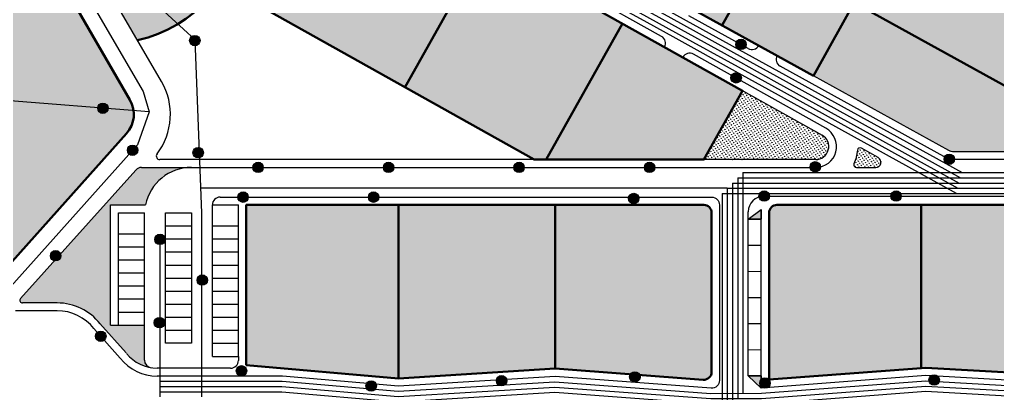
# Model space of a CAD drawing. Header units: millimetres. Extents: x 366 to 1555, y 702 to 1543.
# Drawn here: x 1040.7 to 1227.9, y 841.7 to 913.3 of the extents above; entities that cross this region are included whole.
import ezdxf

# ---------------------------------------------------------------- set-up
doc = ezdxf.new("R2010")
doc.units = ezdxf.units.MM
for name, color, linetype in [('4_zona 30', 252, 'Continuous'), ('4L - Parcheggi', 4, 'Continuous'), ('4L - Parco', 3, 'Continuous'), ('4L - Strade', 10, 'Continuous')]:
    doc.layers.add(name, color=color, linetype=linetype)
for name, color, linetype, lineweight in [('4L - Lotti', 7, 'Continuous', 50), ('6_ACQUEDOTTO', 152, 'Continuous', 30), ('6_FOGNATURA', 1, 'Continuous', 30), ('6_GAS', 210, 'Continuous', 30), ('6_ILLUMINAZIONE', 2, 'Continuous', 30), ('6_LOTTO RETINO', 254, 'Continuous', 30), ('6_RETE ELETTRICA', 2, 'Continuous', 30), ('6_TELEFONO', 94, 'Continuous', 30)]:
    doc.layers.add(name, color=color, linetype=linetype, lineweight=lineweight)
pattern_1 = [(259, (359.98, 494.63515), (0.28407, -0.42115109), [0.09525, -0.6231705]), (214, (359.98, 494.63515), (0.28407, -0.4211511), [0.09525, -0.41275]), (304, (359.98, 494.63515), (0.4211511, 0.28407), [0.09525, -0.41275])]

msp = doc.modelspace()

# ---------------------------------------------------------------- hatches: boundary and pattern name
at = {"layer": '4_zona 30', "transparency": 33554559}
h = msp.add_hatch(color=31, dxfattribs=at)
h.dxf.hatch_style = 1
h.paths.add_polyline_path([(1038.48195, 952.21021, 0.076318101), (1038.70347, 951.64506), (1045.04328, 940.72241, 0.288095037), (1046.92708, 939.73234), (1055.47432, 933.4056), (1056.69082, 922.91069, 0.288095037), (1056.61615, 920.78387), (1063.25251, 909.35028, 1.360796982)])
at = {"layer": '4L - Parco', "transparency": 33554483}
h = msp.add_hatch(dxfattribs=at)
h.set_pattern_fill('GRASS', color=256, scale=0.02)
h.set_pattern_definition([(90, (359.98, 494.63515), (-0.35921024, 0.35921024), [0.09525, -0.6231705]), (45, (359.98, 494.63515), (-0.35921024, 0.35921024), [0.09525, -0.41275]), (135, (359.98, 494.63515), (-0.35921024, -0.35921024), [0.09525, -0.41275])])
h.paths.add_polyline_path([(1036.55783, 941.39735, 0.474752843), (1031.96687, 942.1307, -0.129809224), (1024.45471, 938.31554), (982.57099, 929.31194, 0.324919696), (981.7864, 928.43651), (976.43741, 876.39075, 0.324919696), (977.02754, 875.37403), (998.05021, 866.07213), (1016.7954, 899.50138), (1062.4891, 895.87979, 0.098934433), (1061.79334, 897.91987)])
h.paths.add_polyline_path([(1061.13232, 891.48811, 0.218947047), (1062.4891, 895.87979), (1016.7954, 899.50138), (998.05021, 866.07213), (1026.2448, 853.59687, 0.324919696), (1027.39412, 853.84394)])
h = msp.add_hatch(dxfattribs=at)
h.set_pattern_fill('GRASS', color=256, scale=0.02, angle=169)
h.set_pattern_definition([(259, (359.98, 494.63515), (0.28407, -0.42115109), [0.09525, -0.6231705]), (214, (359.98, 494.63515), (0.28407, -0.42115109), [0.09525, -0.41275]), (304, (359.98, 494.63515), (0.42115109, 0.28407), [0.09525, -0.41275])])
h.paths.add_polyline_path([(1200.4708, 916.54455), (1192.73666, 902.53802), (1218.63555, 888.23715, 0.126802097), (1219.60232, 887.98797), (1252.18682, 887.98797)])
h = msp.add_hatch(dxfattribs=at)
h.set_pattern_fill('GRASS', color=256, scale=0.02, angle=169)
h.set_pattern_definition(pattern_1)
h.paths.add_polyline_path([(1194.35565, 891.16968), (1179.12842, 899.68957), (1171.74191, 886.48797), (1193.13495, 886.48797, 0.772694614)])
h = msp.add_hatch(dxfattribs=at)
h.set_pattern_fill('GRASS', color=256, scale=0.02, angle=169)
h.set_pattern_definition(pattern_1)
h.paths.add_polyline_path([(1205.12899, 886.86065), (1201.88684, 888.67469, 0.533909272), (1201.14625, 888.29785, -0.067987521), (1200.46327, 885.67844, 0.533909272), (1200.92556, 884.98797), (1204.64071, 884.98797, 0.772694614)])
h = msp.add_hatch(dxfattribs=at)
h.set_pattern_fill('GRASS', color=256, scale=0.02, angle=169)
h.set_pattern_definition(pattern_1)
h.paths.add_polyline_path([(1058.07521, 877.80253), (1064.76004, 877.80253, -0.355928484), (1073.57521, 884.98797), (1064.03364, 884.98797, 0.213158837), (1062.91661, 884.48909), (1040.85258, 859.87063, 0.648588741), (1041.22492, 859.03692), (1047.84495, 859.03692, -0.228209947), (1056.05334, 855.08461), (1061.09591, 849.41812, 0.190185066), (1065.84278, 846.62751, -0.369344778), (1064.57521, 848.10939), (1064.57521, 854.80253), (1058.07521, 854.80253)])
h = msp.add_hatch(dxfattribs=at)
h.set_pattern_fill('GRASS', color=256, scale=0.02, angle=169)
h.set_pattern_definition(pattern_1)
h.paths.add_polyline_path([(1182.71036, 876.91909), (1180.21036, 875.07132), (1182.71036, 875.09541)])
h.paths.add_polyline_path([(1182.71036, 845.09402), (1180.21036, 845.06993), (1182.71036, 842.73135)])
at = {"layer": '6_ILLUMINAZIONE', "transparency": 33554687}
h = msp.add_hatch(color=256, dxfattribs=at)
h.dxf.hatch_style = 1
h.paths.add_polyline_path([(1075.22059, 909.27593, 1), (1073.22059, 909.27593, 1)])
h = msp.add_hatch(color=256, dxfattribs=at)
h.dxf.hatch_style = 1
h.paths.add_polyline_path([(1179.83498, 908.55243, 1), (1177.83498, 908.55243, 1)])
h = msp.add_hatch(color=256, dxfattribs=at)
h.dxf.hatch_style = 1
h.paths.add_polyline_path([(1178.89475, 902.15078, 1), (1176.89475, 902.15078, 1)])
h = msp.add_hatch(color=256, dxfattribs=at)
h.dxf.hatch_style = 1
h.paths.add_polyline_path([(1057.61472, 896.32356, 1), (1055.61472, 896.32356, 1)])
h = msp.add_hatch(color=256, dxfattribs=at)
h.dxf.hatch_style = 1
h.paths.add_polyline_path([(1063.29536, 888.27072, 1), (1061.29536, 888.27072, 1)])
h = msp.add_hatch(color=256, dxfattribs=at)
h.dxf.hatch_style = 1
h.paths.add_polyline_path([(1075.85851, 887.81306, 1), (1073.85851, 887.81306, 1)])
h = msp.add_hatch(color=256, dxfattribs=at)
h.dxf.hatch_style = 1
h.paths.add_polyline_path([(1087.32653, 884.98797, 1), (1085.32653, 884.98797, 1)])
h = msp.add_hatch(color=256, dxfattribs=at)
h.dxf.hatch_style = 1
h.paths.add_polyline_path([(1112.32653, 884.98797, 1), (1110.32653, 884.98797, 1)])
h = msp.add_hatch(color=256, dxfattribs=at)
h.dxf.hatch_style = 1
h.paths.add_polyline_path([(1137.32653, 884.98797, 1), (1135.32653, 884.98797, 1)])
h = msp.add_hatch(color=256, dxfattribs=at)
h.dxf.hatch_style = 1
h.paths.add_polyline_path([(1162.32653, 884.98797, 1), (1160.32653, 884.98797, 1)])
h = msp.add_hatch(color=256, dxfattribs=at)
h.dxf.hatch_style = 1
h.paths.add_polyline_path([(1194.05843, 885.10235, 1), (1192.05843, 885.10235, 1)])
h = msp.add_hatch(color=256, dxfattribs=at)
h.dxf.hatch_style = 1
h.paths.add_polyline_path([(1219.71652, 886.55126, 1), (1217.71652, 886.55126, 1)])
h = msp.add_hatch(color=256, dxfattribs=at)
h.dxf.hatch_style = 1
h.paths.add_polyline_path([(1084.45684, 879.30253, 1), (1082.45684, 879.30253, 1)])
h = msp.add_hatch(color=256, dxfattribs=at)
h.dxf.hatch_style = 1
h.paths.add_polyline_path([(1109.45684, 879.30253, 1), (1107.45684, 879.30253, 1)])
h = msp.add_hatch(color=256, dxfattribs=at)
h.dxf.hatch_style = 1
h.paths.add_polyline_path([(1184.27433, 879.5043, 1), (1182.27433, 879.5043, 1)])
h = msp.add_hatch(color=256, dxfattribs=at)
h.dxf.hatch_style = 1
h.paths.add_polyline_path([(1209.52738, 879.5043, 1), (1207.52738, 879.5043, 1)])
h = msp.add_hatch(color=256, dxfattribs=at)
h.dxf.hatch_style = 1
h.paths.add_polyline_path([(1159.27863, 879.0408, 1), (1157.27863, 879.0408, 1)])
h = msp.add_hatch(color=256, dxfattribs=at)
h.dxf.hatch_style = 1
h.paths.add_polyline_path([(1068.5521, 871.20581, 1), (1066.5521, 871.20581, 1)])
h = msp.add_hatch(color=256, dxfattribs=at)
h.dxf.hatch_style = 1
h.paths.add_polyline_path([(1048.56134, 868.07155, 1), (1046.56134, 868.07155, 1)])
h = msp.add_hatch(color=256, dxfattribs=at)
h.dxf.hatch_style = 1
h.paths.add_polyline_path([(1076.64661, 863.41043, 1), (1074.64661, 863.41043, 1)])
h = msp.add_hatch(color=256, dxfattribs=at)
h.dxf.hatch_style = 1
h.paths.add_polyline_path([(1068.43393, 855.26072, 1), (1066.43393, 855.26072, 1)])
h = msp.add_hatch(color=256, dxfattribs=at)
h.dxf.hatch_style = 1
h.paths.add_polyline_path([(1057.2094, 852.65287, 1), (1055.2094, 852.65287, 1)])
h = msp.add_hatch(color=256, dxfattribs=at)
h.dxf.hatch_style = 1
h.paths.add_polyline_path([(1084.16262, 846.02579, 1), (1082.16262, 846.02579, 1)])
h = msp.add_hatch(color=256, dxfattribs=at)
h.dxf.hatch_style = 1
h.paths.add_polyline_path([(1133.97496, 844.13073, 1), (1131.97496, 844.13073, 1)])
h = msp.add_hatch(color=256, dxfattribs=at)
h.dxf.hatch_style = 1
h.paths.add_polyline_path([(1159.50574, 844.86001, 1), (1157.50574, 844.86001, 1)])
h = msp.add_hatch(color=256, dxfattribs=at)
h.dxf.hatch_style = 1
h.paths.add_polyline_path([(1216.82764, 844.28268, 1), (1214.82764, 844.28268, 1)])
h = msp.add_hatch(color=256, dxfattribs=at)
h.dxf.hatch_style = 1
h.paths.add_polyline_path([(1108.99483, 843.1342, 1), (1106.99483, 843.1342, 1)])
h = msp.add_hatch(color=256, dxfattribs=at)
h.dxf.hatch_style = 1
h.paths.add_polyline_path([(1184.423, 843.68955, 1), (1182.423, 843.68955, 1)])
at = {"layer": '6_LOTTO RETINO', "transparency": 33554559}
h = msp.add_hatch(color=256, dxfattribs=at)
h.dxf.hatch_style = 1
h.paths.add_polyline_path([(1262.15302, 914.46989), (1214.00868, 941.06166), (1200.4708, 916.54455), (1252.18682, 887.98797)])
h.paths.add_polyline_path([(1214.00868, 941.06166), (1196.5005, 950.72934), (1185.86293, 931.46468), (1203.3711, 921.79701)])
h.paths.add_polyline_path([(1203.3711, 921.79701), (1185.86293, 931.46468), (1175.22849, 912.20569), (1192.73666, 902.53802)])
h.paths.add_polyline_path([(1185.86293, 931.46468), (1168.35476, 941.13235), (1157.72032, 921.87336), (1175.22849, 912.20569)])
h.paths.add_polyline_path([(1196.5005, 950.72934), (1178.99233, 960.39701), (1168.35476, 941.13235), (1185.86293, 931.46468)])
h.paths.add_polyline_path([(1168.35476, 941.13235), (1150.84659, 950.80003), (1140.21215, 931.54104), (1157.72032, 921.87336)])
h.paths.add_polyline_path([(1178.99233, 960.39701), (1161.48416, 970.06468), (1150.84659, 950.80003), (1168.35476, 941.13235)])
h = msp.add_hatch(color=256, dxfattribs=at)
h.dxf.hatch_style = 1
h.paths.add_polyline_path([(1179.12842, 899.68957), (1156.1173, 912.56467), (1141.52696, 886.48797), (1171.74191, 886.48797)])
h.paths.add_polyline_path([(1156.1173, 912.56467), (1129.62218, 927.38911), (1114.48544, 900.33585), (1139.23518, 886.48797), (1141.52696, 886.48797)])
h.paths.add_polyline_path([(1129.62218, 927.38911), (1128.19135, 928.18969), (1103.4416, 942.03757), (1088.30486, 914.98431), (1114.48544, 900.33585)])
h = msp.add_hatch(color=256, dxfattribs=at)
h.dxf.hatch_style = 1
h.paths.add_polyline_path([(1173.21036, 876.30253, 0.414213562), (1171.71036, 877.80253), (1143.23106, 877.80253), (1143.23106, 846.45404), (1171.59854, 844.33346, 0.436240636), (1173.21036, 845.82928)])
h.paths.add_polyline_path([(1143.23106, 877.80253), (1113.21321, 877.80253), (1113.21321, 844.59226), (1143.23106, 846.45687)])
h.paths.add_polyline_path([(1113.21321, 877.80253), (1084.07521, 877.80253), (1084.07521, 847.13658), (1113.21036, 844.59208), (1113.21321, 844.59226)])
h = msp.add_hatch(color=256, dxfattribs=at)
h.dxf.hatch_style = 1
h.paths.add_polyline_path([(1214.21036, 846.63094), (1184.21036, 844.34974), (1184.21036, 876.30253, -0.414213562), (1185.71036, 877.80253), (1273.34551, 877.80253), (1273.34551, 847.14448), (1243.88842, 844.93952)])

# ---------------------------------------------------------------- linework, layer by layer
at = {"layer": '4L - Lotti'}
for p, q in [((1175.22849, 912.20569), (1196.49737, 950.72367)), ((1192.73666, 902.53802), (1214.00555, 941.05599)), ((1140.21215, 931.54104), (1192.73666, 902.53802)), ((1114.4613, 900.2927), (1129.59804, 927.34597)), ((1200.4708, 916.54455), (1252.18682, 887.98797)), ((1088.30486, 914.98431), (1139.23518, 886.48797)), ((1141.52696, 886.48797), (1156.1173, 912.56467)), ((1113.21321, 844.59226), (1113.21321, 877.80253)), ((1143.23106, 846.45404), (1143.23106, 877.80253)), ((1213.34836, 846.5654), (1213.34836, 877.80253))]:
    msp.add_line(p, q, dxfattribs=at)
for points in [[(1063.25251, 909.35028, 1.360796982), (1038.48195, 952.21021)], [(1184.21036, 844.34974), (1184.21036, 876.30253, -0.414213562), (1185.71036, 877.80253), (1311.75561, 877.80253)]]:
    msp.add_lwpolyline(points, format="xyb", dxfattribs=at)
for points in [[(1061.79334, 897.91987), (1036.55783, 941.39735)], [(1139.23518, 886.48797), (1171.74191, 886.48797), (1179.12842, 899.68957), (1128.19135, 928.18969)], [(1027.39412, 853.84394), (1061.13232, 891.48811)], [(1184.21036, 844.34974), (1214.21036, 846.63094), (1243.88842, 844.93952)]]:
    msp.add_lwpolyline(points, dxfattribs=at)
msp.add_lwpolyline([(1084.07521, 847.13658), (1084.07521, 877.80253), (1171.71036, 877.80253, -0.414213562), (1173.21036, 876.30253), (1173.21036, 845.82928, -0.436240636), (1171.59854, 844.33346), (1143.21036, 846.45559), (1113.21036, 844.59208)], format="xyb", close=True, dxfattribs=at)
msp.add_arc((1057.03655, 895.1589), 5.5, 318.1320484, 30.1320484, dxfattribs=at)
at = {"layer": '4L - Parcheggi'}
for p, q in [((1077.57521, 877.80253), (1082.57521, 877.80253)), ((1059.57521, 876.30253), (1064.57521, 876.30253)), ((1180.21036, 875.07132), (1182.71036, 875.07132)), ((1068.57521, 873.80253), (1073.57521, 873.80253)), ((1077.57521, 873.80253), (1082.57521, 873.80253)), ((1059.57521, 872.30253), (1064.57521, 872.30253)), ((1068.57521, 871.30253), (1073.57521, 871.30253)), ((1077.57521, 871.30253), (1082.57521, 871.30253)), ((1059.57521, 869.80253), (1064.57521, 869.80253)), ((1180.21036, 870.07109), (1182.71036, 870.09518)), ((1059.57521, 867.30253), (1064.57521, 867.30253)), ((1068.57521, 868.80253), (1073.57521, 868.80253)), ((1077.57521, 868.80253), (1082.57521, 868.80253)), ((1068.57521, 866.30253), (1073.57521, 866.30253)), ((1077.57521, 866.30253), (1082.57521, 866.30253)), ((1059.57521, 864.80253), (1064.57521, 864.80253)), ((1068.57521, 863.80253), (1073.57521, 863.80253)), ((1077.57521, 863.80253), (1082.57521, 863.80253)), ((1180.21036, 865.07086), (1182.71036, 865.09495)), ((1059.57521, 862.30253), (1064.57521, 862.30253)), ((1059.57521, 859.80253), (1064.57521, 859.80253)), ((1068.57521, 861.30253), (1073.57521, 861.30253)), ((1077.57521, 861.30253), (1082.57521, 861.30253)), ((1180.21036, 860.07062), (1182.71036, 860.09472)), ((1068.57521, 858.80253), (1073.57521, 858.80253)), ((1077.57521, 858.80253), (1082.57521, 858.80253)), ((1059.57521, 857.30253), (1064.57521, 857.30253)), ((1068.57521, 856.30253), (1073.57521, 856.30253)), ((1077.57521, 856.30253), (1082.57521, 856.30253)), ((1180.21036, 855.07039), (1182.71036, 855.09449)), ((1068.57521, 853.80253), (1073.57521, 853.80253)), ((1077.57521, 853.80253), (1082.57521, 853.80253)), ((1077.57521, 851.30253), (1082.57521, 851.30253)), ((1077.57521, 848.80253), (1082.57521, 848.80253)), ((1180.21036, 850.07016), (1182.71036, 850.09425))]:
    msp.add_line(p, q, dxfattribs=at)
for points in [[(1077.57521, 848.80253), (1077.57521, 877.80253)], [(1082.57521, 848.80253), (1082.57521, 877.80253)], [(1182.71036, 845.09402), (1182.71036, 876.91909)], [(1059.57521, 854.80253), (1059.57521, 876.30253)], [(1064.57521, 854.80253), (1064.57521, 876.30253)], [(1182.71036, 845.09402), (1180.21036, 845.06993), (1180.21036, 875.07132)]]:
    msp.add_lwpolyline(points, dxfattribs=at)
msp.add_lwpolyline([(1073.57521, 876.30253), (1073.57521, 851.30253), (1068.57521, 851.30253), (1068.57521, 876.30253)], close=True, dxfattribs=at)
at = {"layer": '4L - Strade'}
for p, q in [((1047.84495, 859.03692), (1041.22492, 859.03692)), ((1047.84495, 857.53692), (1039.84495, 857.53692)), ((1059.94501, 848.45505), (1054.90488, 854.11879)), ((1061.06557, 849.45222), (1056.02544, 855.11597)), ((1058.07521, 854.80253), (1064.57521, 854.80253)), ((1082.57521, 848.80253), (1082.57521, 848.03692)), ((1081.07521, 846.53692), (1067.00495, 846.53692)), ((1090.98964, 845.03692), (1067.00495, 845.03692))]:
    msp.add_line(p, q, dxfattribs=at)
for points in [[(1067.84744, 901.43384), (1056.61615, 920.78387)], [(1163.61814, 910.08665), (1148.72581, 918.41915)], [(1180.19357, 907.75058), (1168.81326, 914.03457)], [(1156.1173, 912.56467), (1194.35565, 891.16968)], [(1195.08808, 892.47871), (1169.72718, 906.66855)], [(1193.13495, 886.48797), (1067.52749, 886.48797)], [(1040.85258, 859.87063), (1062.91661, 884.48909)], [(1064.03364, 884.98797), (1193.13495, 884.98797)], [(1183.21036, 879.48797), (1313.23548, 879.48797)], [(1058.07521, 854.80253), (1058.07521, 877.80253), (1064.76004, 877.80253)], [(1291.43774, 846.11787), (1273.98706, 845.68825), (1244.24065, 843.41701), (1214.22461, 845.1277), (1182.71036, 842.73135), (1182.71036, 876.91909)], [(1180.21036, 875.07132), (1180.21036, 876.48797)], [(1064.57521, 848.10939), (1064.57521, 854.80253)], [(1143.21036, 844.93849), (1113.21036, 843.12295), (1090.98964, 845.03692)]]:
    msp.add_lwpolyline(points, dxfattribs=at)
for points in [[(1287.83065, 886.48797), (1219.2157, 886.48797, -0.126802097), (1218.24893, 886.73715), (1186.32143, 904.3669)], [(1252.18682, 887.98797), (1219.60232, 887.98797, -0.126802097), (1218.63555, 888.23715), (1192.73666, 902.53802)], [(1201.88684, 888.67469, 0.533909272), (1201.14625, 888.29785, -0.067987521), (1200.46327, 885.67844, 0.533909272), (1200.92556, 884.98797), (1204.64071, 884.98797, 0.772694614), (1205.12899, 886.86065), (1201.88684, 888.67469)], [(1079.07521, 879.30253), (1173.21036, 879.30253, -0.414213562), (1174.71036, 877.80253)], [(1174.71036, 877.80253), (1174.71036, 844.21143, -0.436127974), (1173.09911, 842.71557), (1143.21036, 844.93849)]]:
    msp.add_lwpolyline(points, format="xyb", dxfattribs=at)
for points in [[(1182.71036, 876.91909), (1182.71036, 875.09541), (1180.21036, 875.07132)], [(1180.21036, 845.06993), (1182.71036, 845.09402), (1182.71036, 842.73135)]]:
    msp.add_lwpolyline(points, close=True, dxfattribs=at)
for centre, radius, start, end in [((1162.88572, 908.77762), 1.5, 330.7722752, 60.7722752), ((1168.99476, 905.35952), 1.5, 60.7722752, 150.7722752), ((1180.91865, 909.0637), 1.5, 241.0933689, 331.0933689), ((1187.04651, 905.68001), 1.5, 151.0933689, 241.0933689), ((1057.03655, 895.1589), 12.5, 322.7200305, 30.1320484), ((1193.13495, 888.98797), 4, 270, 60.7722752), ((1193.13495, 888.98797), 2.5, 270, 60.7722752), ((1067.52749, 887.17275), 0.68478, 142.7200305, 270), ((1064.03364, 883.48797), 1.5, 90, 138.1320484), ((1073.57521, 875.98797), 9, 90, 168.3683711), ((1079.07521, 877.80253), 1.5, 90, 180), ((1183.21036, 876.48797), 3, 90, 180), ((1041.22492, 859.53692), 0.5, 138.1320484, 270), ((1047.84495, 848.53692), 10.5, 38.3313291, 90), ((1047.84495, 848.53692), 9, 38.3313291, 90), ((1067.00495, 854.03692), 9, 218.3313291, 270), ((1067.00495, 854.03692), 7.5, 218.3313291, 270), ((1066.07521, 848.10939), 1.5, 180, 261.0857831), ((1081.07521, 848.03692), 1.5, 270, 0)]:
    msp.add_arc(centre, radius, start, end, dxfattribs=at)
at = {"layer": '6_ACQUEDOTTO'}
for points in [[(1093.04474, 954.73016), (1098.96689, 951.46006), (1104.86275, 948.20448), (1116.24307, 941.92049), (1122.37093, 938.53681), (1129.8119, 934.42805), (1137.25287, 930.31928), (1144.69384, 926.21052), (1150.8217, 922.82684), (1162.20202, 916.54285), (1168.32988, 913.15916), (1179.71019, 906.87517), (1186.09834, 903.34776), (1221.15946, 883.98797)], [(1179.21036, 883.98797), (1193.13495, 883.98797), (1200.92556, 883.98797), (1204.64071, 883.98797), (1309.91965, 883.98797)], [(1179.21036, 883.98797), (1179.21036, 841.7256)], [(1067.57521, 844.03692), (1090.94665, 844.03692), (1113.19759, 842.12035), (1143.20345, 843.93625), (1173.06279, 841.7155), (1182.74915, 841.73142), (1214.23412, 844.12553), (1244.25031, 842.41484), (1274.03746, 844.68919), (1291.46236, 845.11817)]]:
    msp.add_lwpolyline(points, dxfattribs=at)
at = {"layer": '6_FOGNATURA'}
for points in [[(1093.04666, 953.58678), (1098.48351, 950.58465), (1104.37937, 947.32907), (1115.75968, 941.04508), (1121.88754, 937.6614), (1129.32851, 933.55264), (1136.76949, 929.44388), (1144.21046, 925.33511), (1150.33832, 921.95143), (1161.71863, 915.66744), (1167.84649, 912.28375), (1179.2268, 905.99977), (1185.61496, 902.47235), (1220.90172, 882.98797)], [(1178.21036, 882.98797), (1193.13495, 882.98797), (1200.92556, 882.98797), (1204.64071, 882.98797), (1311.48231, 882.98797)], [(1178.21036, 882.98797), (1178.21036, 840.72396)], [(1067.57521, 843.03692), (1090.90366, 843.03692), (1113.18482, 841.11774), (1143.19654, 842.934), (1173.02648, 840.71544), (1182.78793, 840.73148), (1214.24362, 843.12337), (1244.25997, 841.41267), (1274.08787, 843.69013), (1291.48697, 844.11848)]]:
    msp.add_lwpolyline(points, dxfattribs=at)
at = {"layer": '6_GAS'}
for points in [[(1093.04859, 952.44339), (1098.00012, 949.70925), (1103.89599, 946.45366), (1115.2763, 940.16968), (1121.40416, 936.78599), (1128.84513, 932.67723), (1136.2861, 928.56847), (1143.72708, 924.45971), (1149.85494, 921.07602), (1161.23525, 914.79203), (1167.36311, 911.40835), (1178.74342, 905.12436), (1185.13158, 901.59694), (1220.64397, 881.98797)], [(1177.21036, 881.98797), (1193.13495, 881.98797), (1200.92556, 881.98797), (1204.64071, 881.98797), (1313.06318, 881.98797)], [(1177.21036, 881.98797), (1177.21036, 839.72231)], [(1067.57521, 842.03692), (1090.86068, 842.03692), (1113.17204, 840.11514), (1143.18963, 841.93175), (1172.99016, 839.71538), (1182.82672, 839.73154), (1214.25312, 842.1212), (1244.26963, 840.41049), (1274.13827, 842.69106), (1291.51158, 843.11878)]]:
    msp.add_lwpolyline(points, dxfattribs=at)
at = {"layer": '6_ILLUMINAZIONE'}
msp.add_lwpolyline([(1033.81895, 951.67243), (1052.98727, 919.06773), (1064.32769, 899.52969), (1065.47454, 895.64317), (1063.23477, 889.33903), (1029.76918, 851.99902), (1027.99226, 849.40326), (1024.50948, 838.18486), (996.67865, 750.19092)], dxfattribs=at)
msp.add_lwpolyline([(1033.81895, 951.67243), (1052.98727, 919.06773), (1064.32769, 899.52969), (1065.47454, 895.64317), (1063.23477, 889.33903), (1029.76918, 851.99902), (1027.99226, 849.40326), (1024.50948, 838.18486), (996.67865, 750.19092)], dxfattribs=at)
for centre in [(1074.22059, 909.27593), (1178.83498, 908.55243), (1177.89475, 902.15078), (1056.61472, 896.32356), (1062.29536, 888.27072), (1074.85851, 887.81306), (1086.32653, 884.98797), (1111.32653, 884.98797), (1136.32653, 884.98797), (1161.32653, 884.98797), (1193.05843, 885.10235), (1218.71652, 886.55126), (1083.45684, 879.30253), (1108.45684, 879.30253), (1183.27433, 879.5043), (1208.52738, 879.5043), (1158.27863, 879.0408), (1067.5521, 871.20581), (1047.56134, 868.07155), (1075.64661, 863.41043), (1067.43393, 855.26072), (1056.2094, 852.65287), (1083.16262, 846.02579), (1132.97496, 844.13073), (1158.50574, 844.86001), (1215.82764, 844.28268), (1107.99483, 843.1342), (1183.423, 843.68955)]:
    msp.add_circle(centre, 1, dxfattribs=at)
at = {"layer": '6_RETE ELETTRICA'}
for p, q in [((1065.47454, 895.64317), (1016.7954, 899.50138)), ((1176.21036, 880.98797), (1075.39707, 880.98797)), ((1075.57521, 841.03692), (1075.57521, 876.30253)), ((1067.57521, 841.03692), (1067.57521, 872.20554))]:
    msp.add_line(p, q, dxfattribs=at)
for points in [[(1088.61271, 953.75047), (1097.51674, 948.83384), (1103.4126, 945.57826), (1114.79291, 939.29427), (1120.92077, 935.91058), (1128.36175, 931.80182), (1135.80272, 927.69306), (1143.24369, 923.5843), (1149.37155, 920.20061), (1160.75186, 913.91662), (1166.87972, 910.53294), (1178.26004, 904.24895), (1184.64819, 900.72153), (1220.38623, 880.98797)], [(1075.57521, 876.30253), (1074.31497, 909.44908), (1058.63941, 923.76621), (1063.17336, 937.91222), (1071.25195, 939.16733)], [(1176.21036, 880.98797), (1193.13495, 880.98797), (1200.92556, 880.98797), (1204.64071, 880.98797), (1314.68885, 880.98797)], [(1176.21036, 880.98797), (1176.21036, 838.72067)]]:
    msp.add_lwpolyline(points, dxfattribs=at)
at = {"layer": '6_TELEFONO'}
for points in [[(1220.12848, 879.98797), (1184.16481, 899.84612), (1177.77665, 903.37354), (1166.39634, 909.65753), (1160.26848, 913.04121), (1148.88817, 919.3252), (1142.76031, 922.70889), (1135.31934, 926.81765), (1127.87836, 930.92641), (1120.43739, 935.03517), (1114.30953, 938.41886), (1102.92922, 944.70285), (1097.03335, 947.95843), (1093.05244, 950.15662), (1081.80721, 943.89773)], [(1175.21036, 879.98797), (1193.13495, 879.98797), (1200.92556, 879.98797), (1204.64071, 879.98797), (1316.31453, 879.98797)], [(1175.21036, 879.98797), (1175.21036, 837.71903)]]:
    msp.add_lwpolyline(points, dxfattribs=at)

doc.saveas('drawing.dxf')
